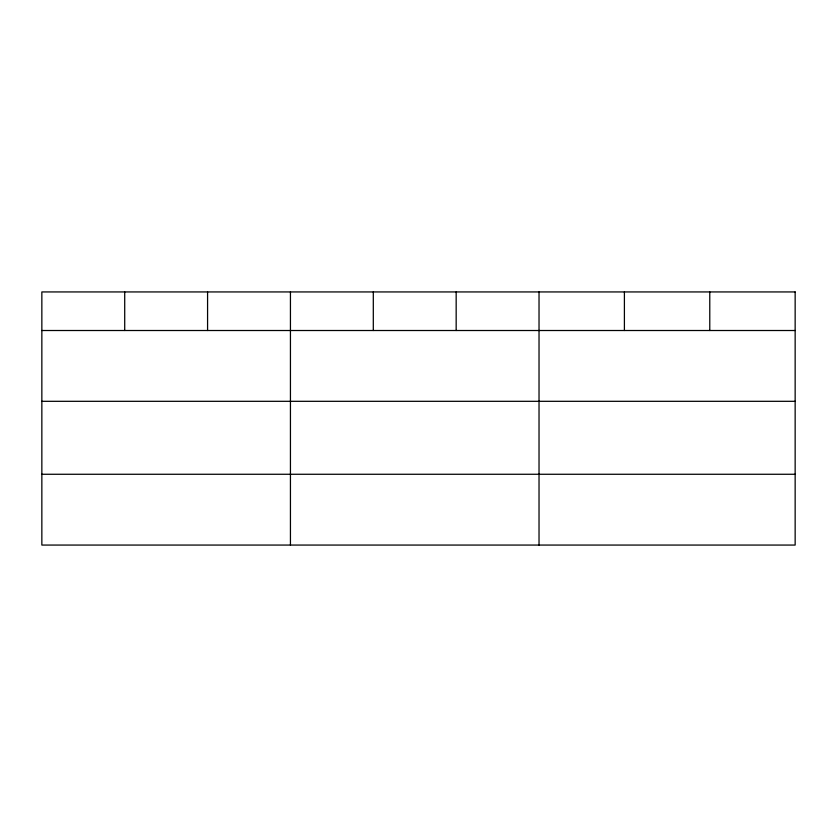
<?xml version="1.0" encoding="UTF-8"?>
<svg xmlns="http://www.w3.org/2000/svg" width="837" height="837" viewBox="0 0 837 837"><rect width="100%" height="100%" fill="white"/><g stroke="black" fill="none" stroke-linecap="round" stroke-linejoin="round"><path stroke-width="1.26" d="M41.85 330.51L795.15 330.51M41.85 401.31L795.15 401.31M41.85 474.265L795.15 474.265M709.776 291.935L709.776 330.51M624.402 291.935L624.402 330.51M539.028 291.935L539.028 545.065M456.165 291.935L456.165 330.51M373.302 291.935L373.302 330.51M290.439 291.935L290.439 545.065M207.576 291.935L207.576 330.51M124.713 291.935L124.713 330.51M795.15 291.935L41.85 291.935L41.85 545.065L795.15 545.065L795.15 291.935"/></g></svg>
